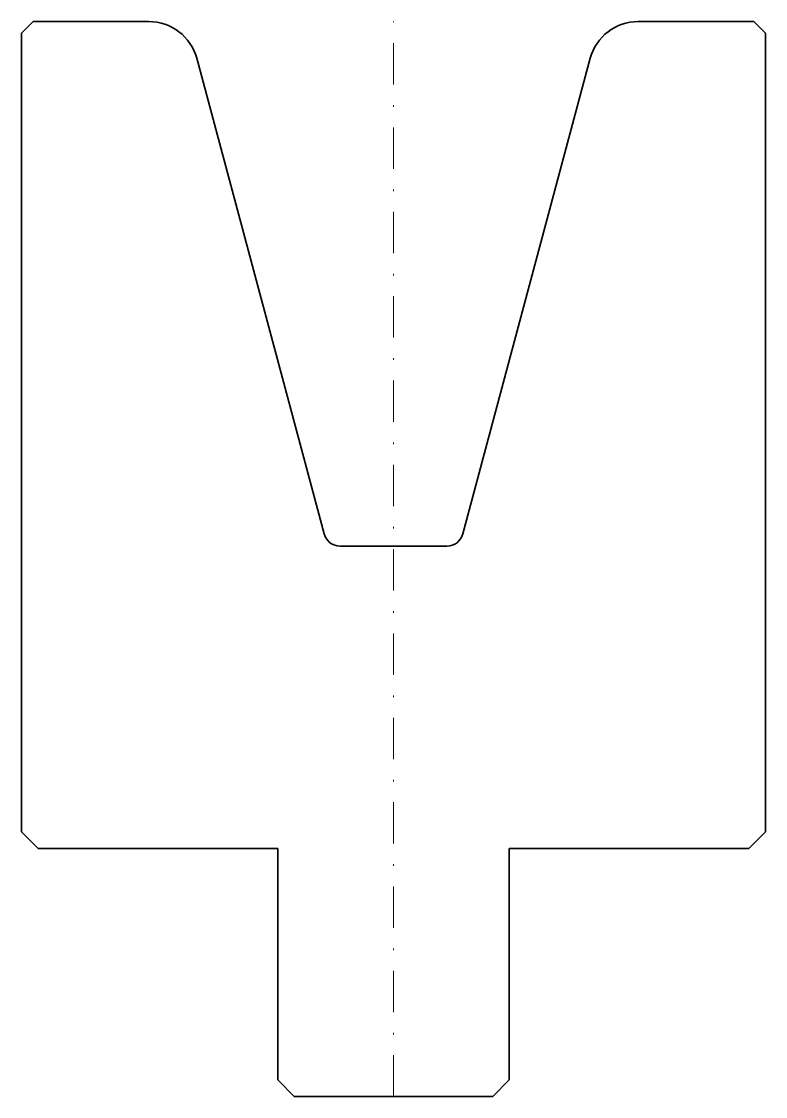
# Model space of a CAD drawing. Header units: millimetres. Extents: x -22.5 to 22.5, y -65 to 0.
import ezdxf

# ---------------------------------------------------------------- set-up
doc = ezdxf.new("R2010")
doc.units = ezdxf.units.MM
doc.header["$LTSCALE"] = 5
doc.linetypes.add('AUSGEZOGEN', pattern=[0])
doc.linetypes.add('DASHDOT', pattern=[1, 0.5, -0.25, 0, -0.25])
doc.layers.add('2', color=7, linetype='Continuous')

msp = doc.modelspace()

# ---------------------------------------------------------------- linework, layer by layer
at = {"layer": '2', "color": 7, "linetype": 'AUSGEZOGEN', "lineweight": 35}
for p, q in [((-21.8, 0), (-22.5, -0.7)), ((-14.802, 0), (-21.8, 0)), ((21.8, 0), (14.802, 0)), ((22.5, -0.7), (21.8, 0)), ((-22.5, -0.7), (-22.5, -49)), ((22.5, -49), (22.5, -0.7)), ((-4.199, -30.981), (-11.904, -2.224)), ((11.904, -2.224), (4.199, -30.981)), ((3.233, -31.722), (-3.233, -31.722)), ((-22.5, -49), (-21.5, -50)), ((21.5, -50), (22.5, -49)), ((-21.5, -50), (-7, -50)), ((-7, -50), (-7, -64)), ((7, -64), (7, -50)), ((7, -50), (21.5, -50)), ((-7, -64), (-6, -65)), ((6, -65), (7, -64)), ((-6, -65), (6, -65))]:
    msp.add_line(p, q, dxfattribs=at)
at = {"layer": '2', "color": 7, "linetype": 'DASHDOT', "lineweight": 18}
msp.add_line((0, -65), (0, 0), dxfattribs=at)
at = {"layer": '2', "color": 7, "linetype": 'AUSGEZOGEN', "lineweight": 35}
for centre, radius, start, end in [((-14.802, -3), 3, 15, 90), ((14.802, -3), 3, 90, 165), ((-3.233, -30.722), 1, 195, 270), ((3.233, -30.722), 1, 270, 345)]:
    msp.add_arc(centre, radius, start, end, dxfattribs=at)

doc.saveas('drawing.dxf')
